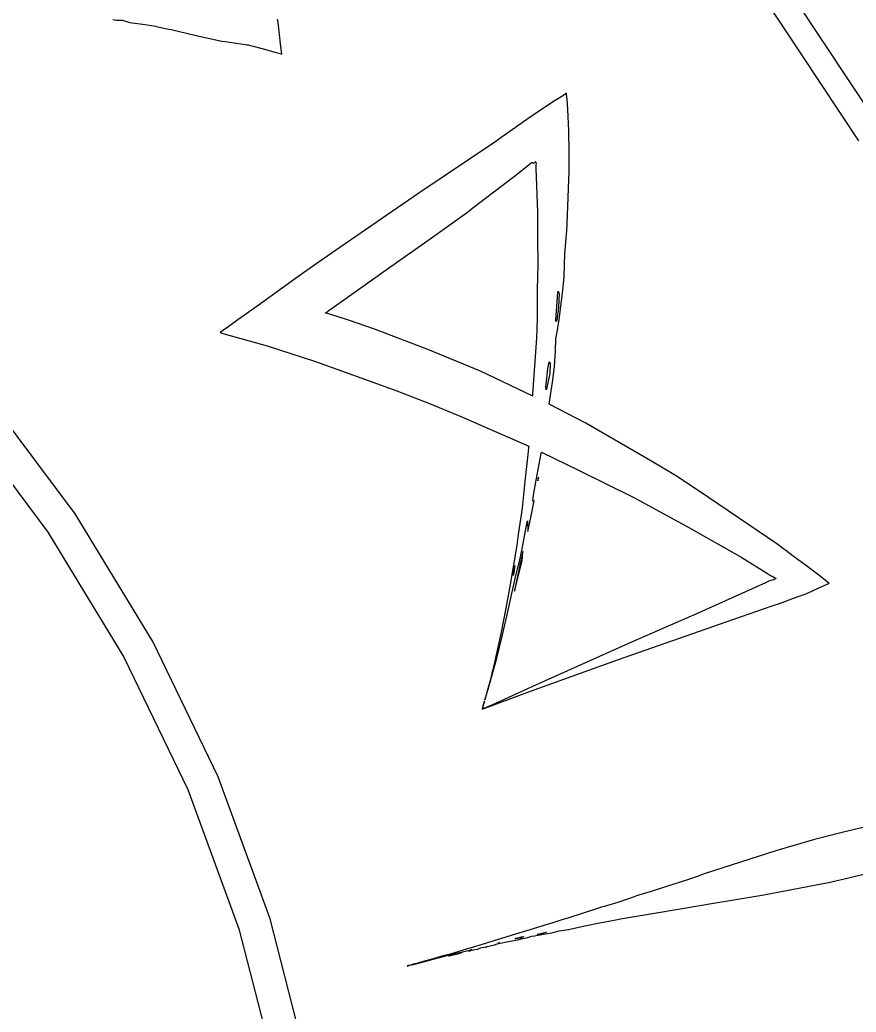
# Model space of a CAD drawing. Extents: x 0 to 285, y 0 to 248.
# Drawn here: x 176.09 to 198.84, y 133.82 to 160.8 of the extents above; entities that cross this region are included whole.
import ezdxf

# ---------------------------------------------------------------- set-up
doc = ezdxf.new("R2010")
doc.units = 0

msp = doc.modelspace()

# ---------------------------------------------------------------- linework, layer by layer
at = {"layer": 'Layer 1'}
for p, q in [((199.529034, 157.822057), (196.135093, 162.943258)), ((195.649875, 162.430113), (198.909795, 157.511958)), ((178.621479, 160.815019), (178.714954, 160.79576)), ((183.106724, 160.788064), (183.103318, 160.818581)), ((178.714954, 160.79576), (178.877161, 160.791465)), ((178.877161, 160.791465), (179.032101, 160.745838)), ((179.032101, 160.745838), (179.080245, 160.73458)), ((179.080245, 160.73458), (179.438881, 160.682883)), ((179.438881, 160.682883), (179.794557, 160.630736)), ((179.794557, 160.630736), (179.840181, 160.613405)), ((179.840181, 160.613405), (180.1446, 160.546152)), ((180.1446, 160.546152), (180.209929, 160.539042)), ((180.209929, 160.539042), (180.854025, 160.383795)), ((183.127326, 160.659185), (183.106724, 160.788064)), ((183.185989, 160.149746), (183.127326, 160.659185)), ((180.854025, 160.383795), (181.540931, 160.236695)), ((181.540931, 160.236695), (181.588039, 160.227664)), ((181.588039, 160.227664), (181.678401, 160.214332)), ((181.678401, 160.214332), (181.860756, 160.187521)), ((181.860756, 160.187521), (182.231985, 160.132857)), ((182.231985, 160.132857), (182.279091, 160.125895)), ((182.279091, 160.125895), (182.302941, 160.122192)), ((182.302941, 160.122192), (182.329309, 160.115823)), ((182.329309, 160.115823), (182.435227, 160.09064)), ((182.435227, 160.09064), (182.646329, 160.037018)), ((182.646329, 160.037018), (183.068666, 159.91925)), ((183.211321, 159.939688), (183.185989, 160.149746)), ((183.068666, 159.91925), (183.174731, 159.890068)), ((183.174731, 159.890068), (183.201099, 159.883105)), ((183.201099, 159.883105), (183.214431, 159.879549)), ((183.21858, 159.886066), (183.211321, 159.939688)), ((183.214431, 159.879549), (183.219469, 159.8794)), ((183.219469, 159.8794), (183.21858, 159.886066)), ((190.877493, 158.749512), (190.654255, 158.608339)), ((190.934378, 158.793062), (190.877493, 158.749512)), ((190.96282, 158.814542), (190.934378, 158.793062)), ((190.964302, 158.812914), (190.96282, 158.814542)), ((190.964745, 158.808618), (190.964302, 158.812914)), ((190.965634, 158.800174), (190.964745, 158.808618)), ((190.967265, 158.783286), (190.965634, 158.800174)), ((190.979263, 158.646408), (190.967265, 158.783286)), ((190.654255, 158.608339), (190.279323, 158.362137)), ((190.999865, 158.36569), (190.979263, 158.646408)), ((190.279323, 158.362137), (189.887949, 158.09638)), ((191.028457, 157.794473), (190.999865, 158.36569)), ((189.887949, 158.09638), (189.488427, 157.81759)), ((189.212745, 157.620418), (189.010392, 157.475246)), ((189.33318, 157.707523), (189.212745, 157.620418)), ((189.488427, 157.81759), (189.33318, 157.707523)), ((191.031713, 157.205337), (191.028457, 157.794473)), ((189.010392, 157.475246), (186.948482, 156.095216)), ((191.033195, 156.916906), (191.031713, 157.205337)), ((189.545022, 156.549797), (189.995652, 156.910804)), ((189.995652, 156.910804), (190.002319, 156.915398)), ((190.002319, 156.915398), (190.004689, 156.91673)), ((190.004689, 156.91673), (190.009431, 156.919397)), ((190.009431, 156.919397), (190.019356, 156.923693)), ((190.019356, 156.923693), (190.038612, 156.927692)), ((190.038612, 156.927692), (190.067797, 156.91036)), ((190.067797, 156.91036), (190.085275, 156.916434)), ((190.085275, 156.916434), (190.106608, 156.93895)), ((190.106608, 156.93895), (190.118162, 156.951689)), ((190.118162, 156.951689), (190.122311, 156.944727)), ((190.122311, 156.944727), (190.13016, 156.922361)), ((190.125717, 156.829024), (190.125421, 156.825767)), ((190.125421, 156.825767), (190.12631, 156.807101)), ((190.126903, 156.83895), (190.125717, 156.829024)), ((190.12631, 156.807101), (190.128088, 156.769475)), ((190.12957, 156.858355), (190.126903, 156.83895)), ((190.128088, 156.769475), (190.170159, 155.570905)), ((190.134754, 156.894946), (190.12957, 156.858355)), ((190.13016, 156.922361), (190.134012, 156.910064)), ((190.134012, 156.910064), (190.136086, 156.903694)), ((190.136086, 156.903694), (190.134754, 156.894946)), ((191.035269, 156.686108), (191.033195, 156.916906)), ((188.954258, 156.101834), (189.545022, 156.549797)), ((190.9852, 155.257188), (191.035269, 156.686108)), ((186.948482, 156.095216), (184.794582, 154.616676)), ((188.41356, 155.689573), (188.954258, 156.101834)), ((188.268238, 155.57625), (188.41356, 155.689573)), ((187.254548, 154.853494), (188.268238, 155.57625)), ((190.170159, 155.570905), (190.176368, 154.856299)), ((190.971422, 155.065204), (190.9852, 155.257188)), ((190.914391, 154.447183), (190.971422, 155.065204)), ((184.794582, 154.616676), (184.233293, 154.223967)), ((186.184268, 154.100667), (187.254548, 154.853494)), ((190.176368, 154.856299), (190.182441, 154.152209)), ((190.896171, 153.815234), (190.914391, 154.447183)), ((184.233293, 154.223967), (183.651, 153.813)), ((184.711498, 153.055877), (186.184268, 154.100667)), ((190.182441, 154.152209), (190.160518, 153.466339)), ((183.651, 153.813), (182.57761, 153.040025)), ((190.866255, 153.448597), (190.896171, 153.815234)), ((190.160518, 153.466339), (190.162296, 153.21436)), ((190.669213, 152.65118), (190.725, 153.392)), ((190.725, 153.392), (190.72522, 153.3917)), ((190.72522, 153.3917), (190.737356, 153.424587)), ((190.737356, 153.424587), (190.759428, 153.375407)), ((190.759428, 153.375407), (190.746246, 152.985215)), ((190.764043, 152.656366), (190.866255, 153.448597)), ((182.57761, 153.040025), (182.02625, 152.646726)), ((184.508848, 152.910702), (184.711498, 153.055877)), ((190.162296, 153.21436), (190.165401, 152.682106)), ((190.746246, 152.985215), (190.700619, 152.636208)), ((184.40321, 152.832157), (184.409, 152.839)), ((184.410619, 152.828601), (184.40321, 152.832157)), ((184.409, 152.839), (184.409004, 152.83856)), ((184.409004, 152.83856), (184.412264, 152.841227)), ((184.413441, 152.826231), (184.410619, 152.828601)), ((184.412264, 152.841227), (184.508848, 152.910702)), ((184.414626, 152.825949), (184.413441, 152.826231)), ((184.417144, 152.827876), (184.414626, 152.825949)), ((184.421735, 152.832318), (184.417144, 152.827876)), ((184.422181, 152.832911), (184.421735, 152.832318)), ((184.422463, 152.833207), (184.422181, 152.832911)), ((184.42261, 152.833357), (184.422463, 152.833207)), ((184.427055, 152.832022), (184.42261, 152.833357)), ((184.51727, 152.803879), (184.427055, 152.832022)), ((184.6977, 152.746845), (184.51727, 152.803879)), ((185.059596, 152.631004), (184.6977, 152.746845)), ((181.748939, 152.448815), (181.60984, 152.349416)), ((182.02625, 152.646726), (181.748939, 152.448815)), ((185.770649, 152.381099), (185.059596, 152.631004)), ((190.165401, 152.682106), (190.142439, 152.146892)), ((190.673954, 152.603767), (190.669213, 152.65118)), ((190.700619, 152.636208), (190.673954, 152.603767)), ((190.715306, 152.362169), (190.764043, 152.656366)), ((181.60984, 152.349416), (181.540216, 152.29979)), ((181.540216, 152.29979), (181.612654, 152.27905)), ((181.612654, 152.27905), (182.821144, 151.93908)), ((187.194089, 151.840697), (185.770649, 152.381099)), ((190.668494, 152.129003), (190.715306, 152.362169)), ((182.821144, 151.93908), (184.108594, 151.52578)), ((190.142439, 152.146892), (190.042298, 150.634872)), ((190.667309, 151.797327), (190.668494, 152.129003)), ((188.622859, 151.24993), (187.194089, 151.840697)), ((190.63235, 151.373658), (190.667309, 151.797327)), ((184.108594, 151.52578), (184.843782, 151.261056)), ((190.456652, 151.312912), (190.495017, 151.507563)), ((190.495017, 151.507563), (190.514276, 151.458087)), ((190.514276, 151.458087), (190.511905, 151.18907)), ((190.580204, 150.950582), (190.63235, 151.373658)), ((184.843782, 151.261056), (186.343662, 150.719472)), ((190.025559, 150.579766), (188.622859, 151.24993)), ((190.408654, 150.89754), (190.456652, 151.312912)), ((190.511905, 151.18907), (190.421839, 150.761402)), ((190.402284, 150.829248), (190.408, 150.898)), ((190.4091, 150.746145), (190.402284, 150.829248)), ((190.408, 150.898), (190.408654, 150.89754)), ((190.494434, 150.350482), (190.580204, 150.950582)), ((177.597039, 147.375236), (175.171276, 150.617125)), ((186.343662, 150.719472), (187.239883, 150.370166)), ((190.038003, 150.573689), (190.025559, 150.579766)), ((190.042298, 150.634872), (190.038003, 150.573689)), ((190.421839, 150.761402), (190.4091, 150.746145)), ((187.239883, 150.370166), (188.131659, 149.999679)), ((191.489611, 149.833192), (190.494434, 150.350482)), ((174.481964, 150.048972), (176.856242, 146.875902)), ((188.131659, 149.999679), (189.936109, 149.216335)), ((193.257611, 148.815222), (191.489611, 149.833192)), ((189.936109, 149.216335), (189.929739, 149.169822)), ((189.909741, 148.9848), (189.83345, 148.250046)), ((189.929739, 149.169822), (189.909741, 148.9848)), ((190.141557, 148.291553), (190.272954, 149.008679)), ((190.272954, 149.008679), (190.281102, 149.051639)), ((190.281102, 149.051639), (191.307392, 148.553901)), ((193.92363, 148.413476), (193.257611, 148.815222)), ((191.307392, 148.553901), (192.813632, 147.806704)), ((194.569072, 147.991438), (193.92363, 148.413476)), ((189.83345, 148.250046), (189.752568, 147.528475)), ((190.062157, 147.876179), (190.141557, 148.291553)), ((190.181668, 148.273781), (190.192776, 148.321476)), ((190.183, 148.308), (190.181668, 148.273781)), ((190.199146, 148.371099), (190.183, 148.308)), ((190.183, 148.308), (190.183, 148.308)), ((190.192776, 148.321476), (190.199146, 148.371099)), ((190.045269, 147.718564), (190.062157, 147.876179)), ((196.684302, 146.552738), (194.569072, 147.991438)), ((189.993422, 147.2746), (190.082451, 147.722859)), ((190.082451, 147.722859), (190.045269, 147.718564)), ((192.813632, 147.806704), (194.293662, 147.000991)), ((179.708113, 143.903958), (177.597039, 147.375236)), ((189.752568, 147.528475), (189.651688, 146.812238)), ((189.863656, 147.010918), (189.897429, 147.180979)), ((189.897429, 147.180979), (189.913429, 146.892706)), ((189.913429, 146.892706), (189.993422, 147.2746)), ((176.856242, 146.875902), (178.922512, 143.478312)), ((189.651688, 146.812238), (189.613913, 146.517152)), ((189.753307, 146.424596), (189.863656, 147.010918)), ((194.293662, 147.000991), (195.733692, 146.185369)), ((189.613913, 146.517152), (189.433632, 145.451612)), ((196.871102, 146.413038), (196.684302, 146.552738)), ((189.770958, 146.348461), (189.621341, 145.630446)), ((189.681462, 146.07796), (189.753307, 146.424596)), ((189.756, 146.095), (189.770958, 146.348461)), ((196.925319, 146.373041), (196.871102, 146.413038)), ((197.006644, 146.313936), (196.925319, 146.373041)), ((197.16915, 146.195871), (197.006644, 146.313936)), ((189.570239, 145.333726), (189.756, 146.095)), ((189.629318, 145.875889), (189.681462, 146.07796)), ((189.756, 146.095), (189.756, 146.095)), ((195.733692, 146.185369), (196.433634, 145.751029)), ((197.492085, 145.959741), (197.16915, 146.195871)), ((189.52799, 145.76729), (189.508288, 145.699444)), ((189.508288, 145.699444), (189.514215, 145.744035)), ((189.514215, 145.744035), (189.56132, 145.964168)), ((189.528, 145.768), (189.52799, 145.76729)), ((189.56132, 145.964168), (189.528, 145.768)), ((189.56399, 145.616058), (189.629318, 145.875889)), ((196.433634, 145.751029), (196.515555, 145.699328)), ((196.515555, 145.699328), (196.52769, 145.691181)), ((197.645258, 145.8439), (197.492085, 145.959741)), ((197.794136, 145.729391), (197.645258, 145.8439)), ((198.090111, 145.500371), (197.794136, 145.729391)), ((189.433632, 145.451612), (189.310826, 144.803517)), ((189.3406, 144.589618), (189.56399, 145.616058)), ((189.621341, 145.630446), (189.554829, 145.337138)), ((196.371872, 145.500672), (196.00909, 145.337426)), ((196.462533, 145.541411), (196.371872, 145.500672)), ((196.507407, 145.561556), (196.462533, 145.541411)), ((196.518814, 145.56363), (196.507407, 145.561556)), ((196.563687, 145.572074), (196.518814, 145.56363)), ((196.52769, 145.691181), (196.553465, 145.673849)), ((196.553465, 145.673849), (196.627238, 145.63652)), ((196.605312, 145.581258), (196.563687, 145.572074)), ((196.631384, 145.599481), (196.605312, 145.581258)), ((196.627238, 145.63652), (196.648718, 145.626594)), ((196.65568, 145.617261), (196.631384, 145.599481)), ((196.648718, 145.626594), (196.65953, 145.621556)), ((196.65953, 145.621556), (196.65568, 145.617261)), ((197.971307, 145.422463), (198.051151, 145.458757)), ((198.051151, 145.458757), (198.091, 145.476819)), ((198.108628, 145.486149), (198.090111, 145.500371)), ((198.091, 145.476819), (198.101073, 145.481261)), ((198.101073, 145.481261), (198.106111, 145.483485)), ((198.106111, 145.483485), (198.108628, 145.486149)), ((189.554829, 145.337138), (189.545798, 145.26884)), ((189.545798, 145.26884), (189.570239, 145.333726)), ((196.00909, 145.337426), (194.55839, 144.685036)), ((197.32247, 145.141006), (197.495791, 145.20826)), ((197.495791, 145.20826), (197.81206, 145.350618)), ((197.81206, 145.350618), (197.971307, 145.422463)), ((196.561348, 144.8702), (196.783107, 144.946341)), ((196.783107, 144.946341), (197.141597, 145.075813)), ((197.141597, 145.075813), (197.32247, 145.141006)), ((189.310826, 144.803517), (189.173059, 144.108613)), ((194.55839, 144.685036), (192.73202, 143.878728)), ((195.304111, 144.440161), (196.141966, 144.727249)), ((196.141966, 144.727249), (196.561348, 144.8702)), ((189.221203, 144.07795), (189.3406, 144.589618)), ((192.374131, 143.409431), (195.304111, 144.440161)), ((189.173059, 144.108613), (188.955299, 143.133731)), ((181.483175, 140.224616), (179.708113, 143.903958)), ((189.07055, 143.449261), (189.221203, 144.07795)), ((192.73202, 143.878728), (190.11846, 142.710228)), ((178.922512, 143.478312), (180.6599, 139.877075)), ((188.811016, 142.545335), (189.07055, 143.449261)), ((189.981731, 142.547279), (192.374131, 143.409431)), ((188.932487, 143.039813), (188.903006, 142.900861)), ((188.955299, 143.133731), (188.932487, 143.039813)), ((188.903006, 142.900861), (188.77961, 142.452306)), ((188.742577, 142.31439), (188.811016, 142.545335)), ((190.11846, 142.710228), (188.94967, 142.181237)), ((189.057513, 142.208937), (189.981731, 142.547279)), ((188.669173, 142.06082), (189.057513, 142.208937)), ((188.696555, 142.155216), (188.731514, 142.276834)), ((188.731514, 142.276834), (188.699665, 142.167659)), ((188.77961, 142.452306), (188.742577, 142.31439)), ((188.94967, 142.181237), (188.669173, 142.06082)), ((188.674, 142.078), (188.672259, 142.07211)), ((188.672259, 142.07211), (188.674, 142.078)), ((188.699665, 142.167659), (188.674, 142.078)), ((188.674, 142.078), (188.696555, 142.155216)), ((188.674, 142.078), (188.674, 142.078)), ((188.674, 142.078), (188.674, 142.078)), ((182.900899, 136.358534), (181.483175, 140.224616)), ((180.6599, 139.877075), (182.047535, 136.093063)), ((199.623817, 138.976251), (198.833364, 138.797887)), ((198.833364, 138.797887), (198.348958, 138.680562)), ((197.705458, 138.514799), (197.186, 138.364)), ((198.348958, 138.680562), (197.705458, 138.514799)), ((196.686487, 138.22016), (194.704277, 137.57962)), ((197.186, 138.364), (196.686487, 138.22016)), ((198.132673, 137.357584), (199.205183, 137.60971)), ((194.252462, 137.420966), (193.67873, 137.235944)), ((194.566953, 137.530883), (194.252462, 137.420966)), ((194.704277, 137.57962), (194.566953, 137.530883)), ((196.332233, 137.011537), (198.132673, 137.357584)), ((193.261431, 137.107067), (192.864872, 136.982483)), ((193.67873, 137.235944), (193.261431, 137.107067)), ((192.359136, 136.803684), (191.990427, 136.695395)), ((192.593191, 136.884566), (192.359136, 136.803684)), ((192.807248, 136.960856), (192.593191, 136.884566)), ((192.864872, 136.982483), (192.807248, 136.960856)), ((195.016496, 136.791852), (195.242403, 136.83096)), ((195.242403, 136.83096), (196.332233, 137.011537)), ((191.754594, 136.624292), (191.022061, 136.391718)), ((191.913098, 136.67525), (191.754594, 136.624292)), ((191.990427, 136.695395), (191.913098, 136.67525)), ((193.25116, 136.496628), (194.112866, 136.639715)), ((194.112866, 136.639715), (195.016496, 136.791852)), ((183.939961, 132.327037), (182.900899, 136.358534)), ((190.80475, 136.321798), (190.589214, 136.251581)), ((191.022061, 136.391718), (190.80475, 136.321798)), ((191.459763, 136.166593), (191.905654, 136.261103)), ((191.905654, 136.261103), (191.965486, 136.269104)), ((191.965486, 136.269104), (192.352568, 136.340653)), ((192.352568, 136.340653), (192.433746, 136.358715)), ((192.433746, 136.358715), (193.25116, 136.496628)), ((182.047535, 136.093063), (183.064545, 132.147148)), ((189.964081, 136.057375), (189.485749, 135.914128)), ((190.296053, 136.164772), (189.964081, 136.057375)), ((190.175177, 135.945681), (190.410711, 135.999899)), ((190.40923, 135.987306), (190.285391, 135.955457)), ((190.374268, 136.190697), (190.296053, 136.164772)), ((190.589214, 136.251581), (190.374268, 136.190697)), ((190.422282, 135.99901), (190.409, 135.987)), ((190.409, 135.987), (190.40923, 135.987306)), ((190.410711, 135.999899), (190.422282, 135.99901)), ((190.560727, 135.982313), (190.758932, 136.031197)), ((190.758932, 136.031197), (190.955658, 136.063788)), ((190.955658, 136.063788), (191.016245, 136.074749)), ((191.016245, 136.074749), (191.459763, 136.166593)), ((188.955707, 135.752226), (188.719281, 135.678453)), ((189.014974, 135.770446), (188.955707, 135.752226)), ((189.287248, 135.853984), (189.014974, 135.770446)), ((189.080422, 135.678041), (189.430764, 135.750036)), ((189.14104, 135.715032), (189.102672, 135.705552)), ((189.105494, 135.708515), (189.144305, 135.717995)), ((189.144305, 135.717995), (189.141, 135.715)), ((189.141, 135.715), (189.14104, 135.715032)), ((189.485749, 135.914128), (189.287248, 135.853984)), ((189.430764, 135.750036), (189.641115, 135.792403)), ((189.559226, 135.820211), (189.584409, 135.831319)), ((189.565299, 135.818136), (189.559226, 135.820211)), ((189.708103, 135.838578), (189.565299, 135.818136)), ((189.584409, 135.831319), (189.606332, 135.837096)), ((189.606332, 135.837096), (189.740543, 135.868502)), ((189.641115, 135.792403), (189.778275, 135.822474)), ((189.791802, 135.86702), (189.708103, 135.838578)), ((189.740543, 135.868502), (189.804982, 135.878278)), ((189.778275, 135.822474), (189.912932, 135.85684)), ((189.792, 135.867), (189.791802, 135.86702)), ((189.804982, 135.878278), (189.792, 135.867)), ((189.912932, 135.85684), (190.015144, 135.891356)), ((190.015144, 135.891356), (190.09188, 135.901135)), ((190.09188, 135.901135), (190.18713, 135.915946)), ((190.161252, 135.939311), (190.175177, 135.945681)), ((190.173992, 135.934274), (190.161252, 135.939311)), ((190.285391, 135.955457), (190.173992, 135.934274)), ((190.18713, 135.915946), (190.443105, 135.959351)), ((190.443105, 135.959351), (190.560727, 135.982313)), ((188.147917, 135.508389), (187.794169, 135.403806)), ((188.112, 135.448), (187.871282, 135.385485)), ((187.894931, 135.42602), (187.969001, 135.445426)), ((187.969001, 135.445426), (187.904, 135.426)), ((188.018002, 135.433024), (188.133843, 135.463245)), ((188.031564, 135.417337), (188.112, 135.448)), ((188.112, 135.448), (188.112, 135.448)), ((188.133843, 135.463245), (188.332347, 135.512278)), ((188.24613, 135.537867), (188.147917, 135.508389)), ((188.484043, 135.606165), (188.24613, 135.537867)), ((188.389825, 135.525757), (188.300053, 135.485168)), ((188.300053, 135.485168), (188.429968, 135.513906)), ((188.332347, 135.512278), (188.389825, 135.525757)), ((188.429968, 135.513906), (188.581067, 135.547829)), ((188.719281, 135.678453), (188.484043, 135.606165)), ((188.575733, 135.556716), (188.62699, 135.572123)), ((188.581067, 135.547829), (188.575733, 135.556716)), ((188.62699, 135.572123), (188.765643, 135.603379)), ((188.775, 135.594), (188.764185, 135.590148)), ((188.764185, 135.590148), (188.780185, 135.59297)), ((188.765643, 135.603379), (189.002811, 135.656857)), ((188.79648, 135.597562), (188.775, 135.594)), ((188.780185, 135.59297), (188.79648, 135.597562)), ((189.002811, 135.656857), (189.080422, 135.678041)), ((189.102672, 135.705552), (189.105494, 135.708515)), ((186.797064, 135.122371), (187.113483, 135.203106)), ((187.000602, 135.179978), (186.96831, 135.170795)), ((187.338058, 135.27375), (187.000602, 135.179978)), ((187.113483, 135.203106), (187.333464, 135.259695)), ((187.333464, 135.259695), (187.510784, 135.305319)), ((187.57552, 135.341153), (187.338058, 135.27375)), ((187.510784, 135.305319), (187.860384, 135.397016)), ((187.794169, 135.403806), (187.57552, 135.341153)), ((187.771438, 135.360452), (187.748919, 135.353193)), ((187.748919, 135.353193), (187.772177, 135.3566)), ((187.871282, 135.385485), (187.771438, 135.360452)), ((187.772177, 135.3566), (188.031564, 135.417337)), ((187.860384, 135.397016), (187.949118, 135.417618)), ((187.90381, 135.42602), (187.880256, 135.421132)), ((187.880256, 135.421132), (187.894931, 135.42602)), ((187.904, 135.426), (187.90381, 135.42602)), ((187.949118, 135.417618), (188.018002, 135.433024)), ((186.642, 135.082), (186.629704, 135.078853)), ((186.629704, 135.078853), (186.642, 135.082)), ((186.66348, 135.087594), (186.642, 135.082)), ((186.642, 135.082), (186.659182, 135.086408)), ((186.642, 135.082), (186.642, 135.082)), ((186.659182, 135.086408), (186.699771, 135.096924)), ((186.699771, 135.096924), (186.66348, 135.087594)), ((186.715886, 135.101769), (186.797064, 135.122371)), ((186.763734, 135.114658), (186.715886, 135.101769)), ((186.920759, 135.156427), (186.763734, 135.114658)), ((186.96831, 135.170795), (186.920759, 135.156427))]:
    msp.add_line(p, q, dxfattribs=at)

doc.saveas('drawing.dxf')
